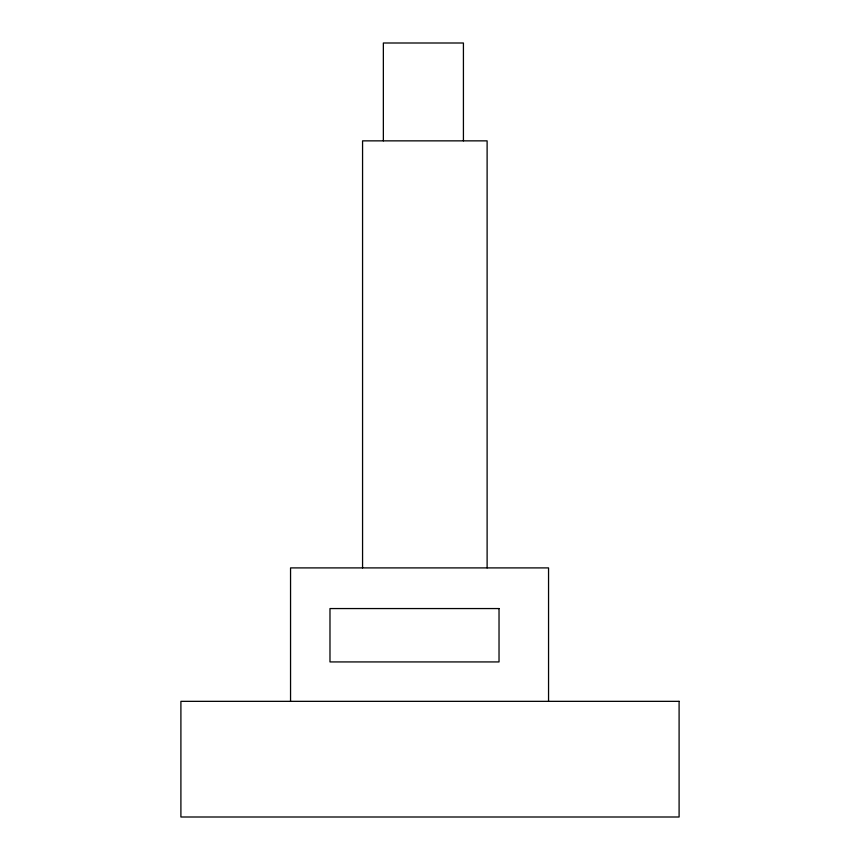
<?xml version="1.0" encoding="UTF-8"?>
<svg xmlns="http://www.w3.org/2000/svg" width="860" height="860" viewBox="0 0 860 860"><rect width="100%" height="100%" fill="white"/><g stroke="black" fill="none" stroke-linecap="round" stroke-linejoin="round"><path stroke-width="1.29" d="M548.551 701.341L548.551 567.901L290.551 567.901L290.551 701.341M487.115 567.901L487.115 140.857L362.565 140.857L362.565 567.901M463.422 140.857L463.422 43L383.356 43L383.356 140.857M499.026 608.558L329.982 608.558L329.982 661.931L499.026 661.931L499.026 608.558M679.099 701.341L180.901 701.341L180.901 817L679.099 817L679.099 701.341"/></g></svg>
